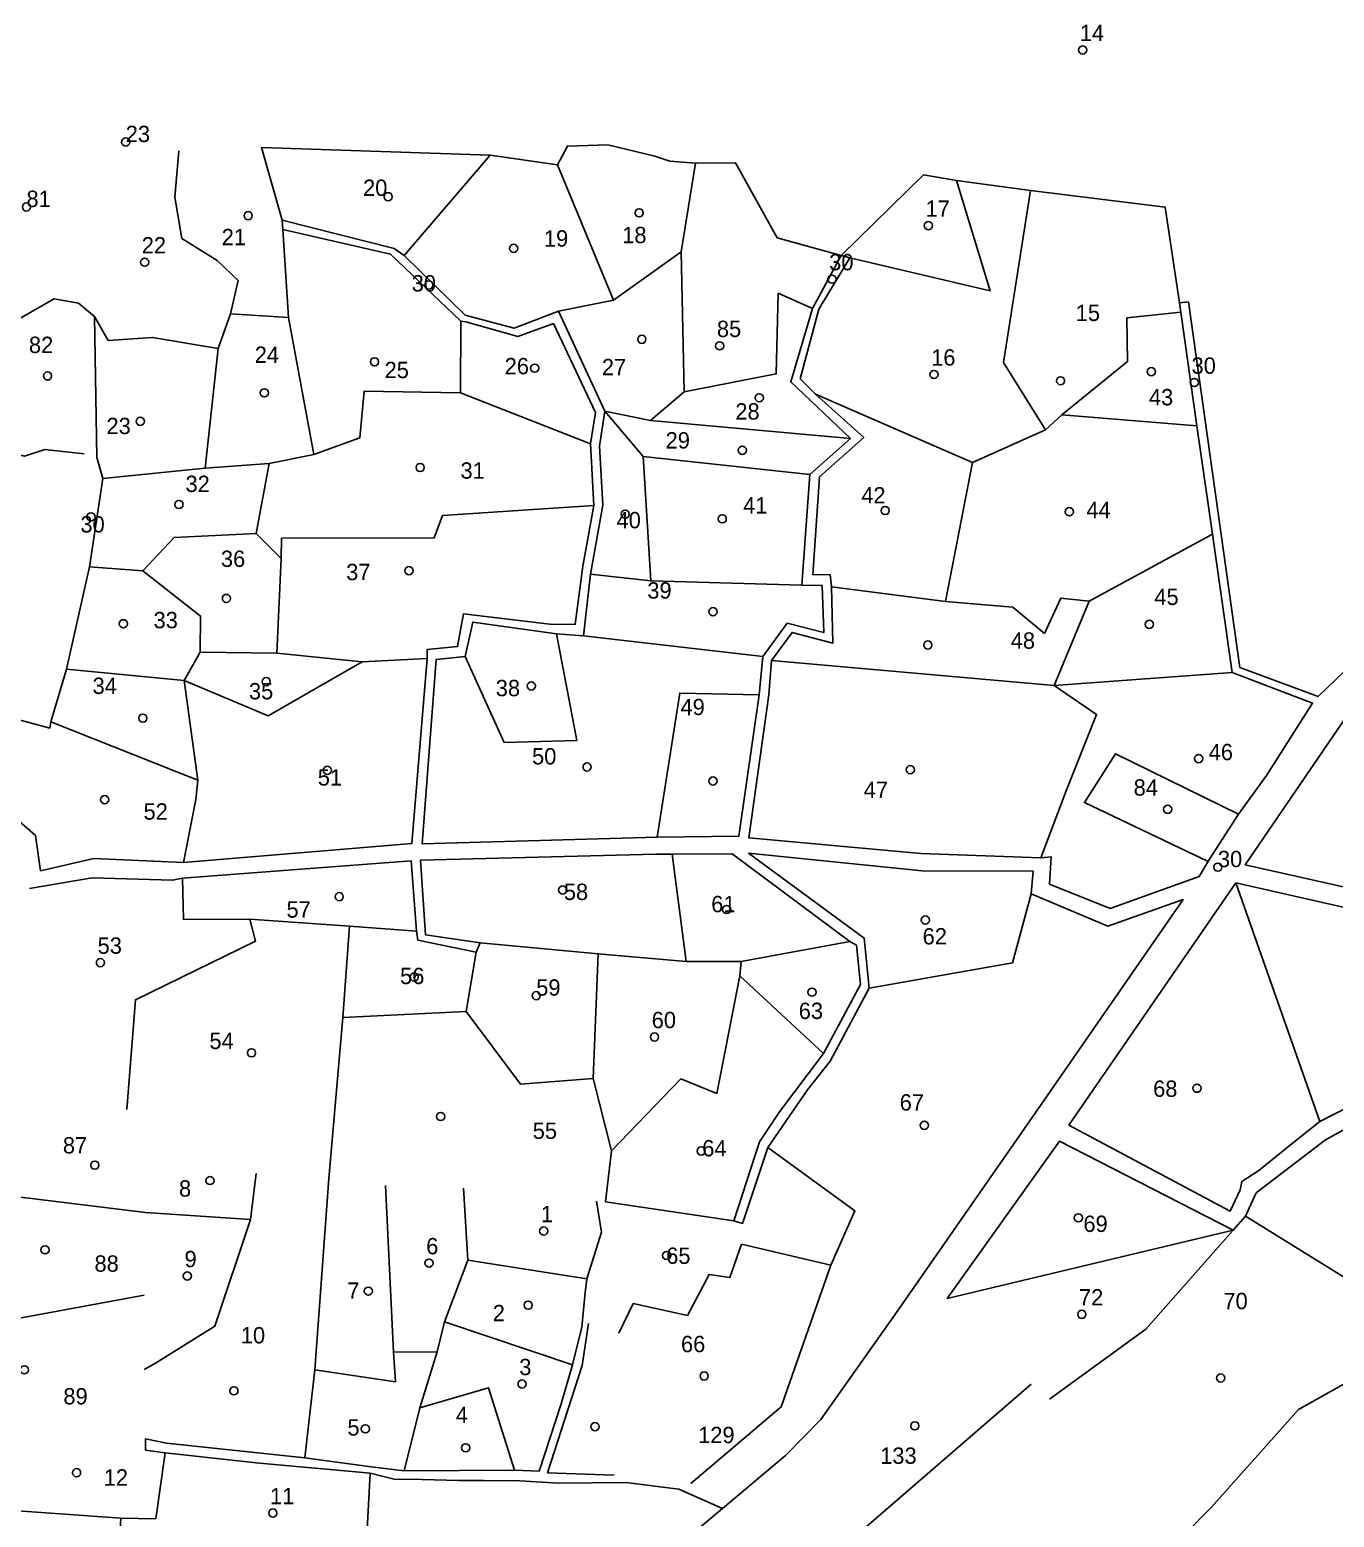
# Model space of a CAD drawing. Extents: x 176571 to 180224, y 250857 to 253450.
# Drawn here: x 179077.4 to 179396.8, y 252107.5 to 252471.4 of the extents above; entities that cross this region are included whole.
import ezdxf
from ezdxf.enums import TextEntityAlignment as Align

# ---------------------------------------------------------------- set-up
doc = ezdxf.new("R2010")
doc.units = 0
for name, color, linetype in [('1602', 240, 'Continuous'), ('1603', 240, 'Continuous'), ('A_POINTS', 252, 'Continuous')]:
    doc.layers.add(name, color=color, linetype=linetype)
doc.styles.add('HEBTXT', font='hebtxt.shx')

# ---------------------------------------------------------------- blocks, each defined once
blk = doc.blocks.new('1603')
at = {"layer": 'A_POINTS'}
blk.add_circle((0, 0), 0.25, dxfattribs=at)
at = {"style": 'HEBTXT'}
blk.add_attdef('PARCEL_NUM', text='', height=2, dxfattribs=at).set_placement((0, 1), align=Align.CENTER)
at = {"style": 'HEBTXT', "flags": 1}
blk.add_attdef('LOT_NUM', text='', height=2, dxfattribs=at).set_placement((0, -2.5), align=Align.CENTER)

msp = doc.modelspace()

# ---------------------------------------------------------------- linework, layer by layer
at = {"layer": '1602'}
for points in [[(179542.45, 252450), (179536.7, 252443.15), (179470.25, 252380.03), (179467.43, 252368.73), (179444.25, 252346.08), (179399.79, 252303.41), (179374.97, 252267.07), (179435.36, 252253.57), (179456.46, 252240.71), (179473.33, 252251.83), (179476.61, 252249.99), (179490.69, 252242.28), (179523.33, 252248.74), (179577.6, 252284.53), (179582.85, 252287.16), (179633.33, 252312.07), (179670.46, 252321.59), (179683.25, 252325.17), (179751.06, 252354.37)], [(179134.21, 252442.65), (179190.17, 252440.77), (179206.61, 252438.38), (179209.04, 252443), (179218.93, 252443.3), (179230.49, 252440.5), (179234.12, 252439.3), (179240.43, 252438.8), (179250.22, 252438.88), (179260.37, 252420.55), (179276.04, 252416.19)], [(179134.21, 252442.65), (179139.21, 252424.83)], [(179134.21, 252442.65), (179139.21, 252424.83)], [(179113.93, 252441.81), (179112.96, 252430.44), (179114.68, 252420.39), (179123.32, 252414.95), (179128.45, 252410.08), (179126.62, 252401.96), (179123.54, 252393.44), (179120.37, 252364.17)], [(179190.17, 252440.77), (179169.13, 252416.22)], [(179206.61, 252438.38), (179220.32, 252405.31)], [(179240.43, 252438.8), (179236.91, 252417.12), (179237.65, 252382.85)], [(179276.04, 252416.19), (179296.24, 252435.96), (179304.25, 252434.59), (179322.39, 252432.12), (179355.39, 252428), (179358.87, 252404.6)], [(179304.25, 252434.59), (179312.5, 252407.53), (179278.16, 252415.67)], [(179322.39, 252432.12), (179315.79, 252390.05), (179326.06, 252373.58)], [(179459.79, 252372.74), (179392.83, 252308.28), (179373.68, 252315.41), (179361.06, 252404.83), (179358.87, 252404.6), (179359.19, 252402.37), (179363.12, 252374.51), (179366.98, 252347.98), (179371.8, 252314.15), (179391.45, 252306.7), (179380.17, 252288.94), (179373.3, 252279.49), (179366.23, 252268.45), (179363.7, 252264.21), (179341.94, 252256.45), (179327.06, 252262.34), (179327.46, 252269.08), (179324.95, 252268.82), (179295.56, 252269.87), (179253.42, 252273.72), (179258.37, 252308.66), (179259, 252317.11), (179264.03, 252323.97), (179273.99, 252321.34), (179273.67, 252335.11), (179273.36, 252338.13), (179269.14, 252338.1), (179270.75, 252362.03), (179281.58, 252371.64), (179269.75, 252382.29), (179265.99, 252386.01), (179270.56, 252403.11), (179278.16, 252415.67), (179276.04, 252416.19), (179269.07, 252403.25), (179263.7, 252385.27), (179278.31, 252371.41), (179268.35, 252362.59), (179266.45, 252335.55), (179271.42, 252335.44), (179271.8, 252323.93), (179262.88, 252326.23), (179256.86, 252318.05), (179255.99, 252308.71), (179251.05, 252274.12), (179231.04, 252273.88), (179173.53, 252272.23), (179176.92, 252317.38), (179183.99, 252318.11), (179185.87, 252326.52), (179206.37, 252323.61), (179213.02, 252323.14), (179214.68, 252338.19), (179217.73, 252355.11), (179216.92, 252369.52), (179218.2, 252378.15), (179206.89, 252402.56), (179196.06, 252398.46), (179184, 252401.64), (179169.13, 252416.22), (179166.61, 252417.93), (179139.21, 252424.83), (179139.4, 252422.6), (179165.71, 252416.57), (179183, 252400.12), (179184.17, 252399.99), (179196.9, 252396.35), (179205.61, 252399.55), (179215.91, 252377.76), (179214.71, 252370.11), (179215.55, 252355.06), (179212.8, 252340.15), (179210.99, 252325.98), (179205.38, 252325.87), (179183.64, 252328.54), (179182.12, 252320.51), (179174.7, 252319.78), (179174.7, 252317.62), (179171, 252272.35), (179115.06, 252267.67), (179093.13, 252268.62), (179080.08, 252265.66), (179078.89, 252274.31), (179073.62, 252278.87)], [(179139.4, 252422.6), (179140.82, 252401.02), (179146.98, 252367.47)], [(179236.91, 252417.12), (179220.32, 252405.31), (179206.89, 252402.56)], [(179269.07, 252403.25), (179260.65, 252406.98), (179260.17, 252387.21), (179237.65, 252382.85), (179229.42, 252375.8), (179218.2, 252378.15)], [(179089.4, 252404.56), (179083.42, 252405.57), (179074.12, 252400.34), (179071.21, 252399.19), (179073.22, 252392.93), (179068.97, 252387.41), (179061.27, 252388.14), (179059.77, 252393.23), (179050, 252396.29)], [(179070.6, 252303.72), (179082.34, 252300.57), (179082.64, 252302.09), (179086.47, 252314.96), (179092.06, 252340.04), (179095.33, 252361.62), (179093.84, 252366.81), (179093.27, 252401.25), (179089.4, 252404.56)], [(179123.54, 252393.44), (179107.52, 252396.18), (179096.65, 252395.41), (179093.27, 252401.25)], [(179183, 252400.12), (179182.89, 252382.58), (179159.29, 252383), (179158.27, 252371.6), (179146.98, 252367.47), (179136.09, 252365.28), (179120.37, 252364.17), (179095.33, 252361.62)], [(179126.62, 252401.96), (179140.82, 252401.02)], [(179359.19, 252402.37), (179346.01, 252400.99), (179346.11, 252390.3), (179330.07, 252377.24), (179326.06, 252373.58), (179308.18, 252365.56), (179269.75, 252382.29)], [(179182.89, 252382.58), (179214.71, 252370.11)], [(179268.35, 252362.59), (179227.63, 252367.01), (179218.2, 252378.15)], [(179330.07, 252377.24), (179363.12, 252374.51)], [(179278.31, 252371.41), (179229.42, 252375.8)], [(179090.73, 252367.64), (179081.17, 252368.75), (179076.15, 252367.07), (179067.25, 252369.38), (179064.26, 252369.25), (179055.73, 252368.56), (179050, 252369.05)], [(179227.63, 252367.01), (179229.5, 252336.63)], [(179138.95, 252342.02), (179132.84, 252348.21), (179136.09, 252365.28)], [(179308.18, 252365.56), (179301.6, 252331.53)], [(179215.55, 252355.06), (179178.51, 252352.55), (179176.42, 252347.1), (179139.1, 252347.01), (179138.95, 252342.02), (179137.91, 252318.93), (179158.85, 252316.77), (179174.7, 252317.62)], [(179132.84, 252348.21), (179112.76, 252347.21), (179105.15, 252339.01), (179092.06, 252340.04)], [(179366.98, 252347.98), (179336.78, 252331.6), (179329.81, 252332.33), (179325.8, 252323.68), (179318.11, 252330.14), (179301.6, 252331.53), (179273.67, 252335.11)], [(179105.15, 252339.01), (179119.27, 252327.96), (179119.2, 252319.15), (179115.28, 252312.23), (179118.6, 252287.82), (179118.07, 252283.09), (179115.06, 252267.67)], [(179266.45, 252335.55), (179229.5, 252336.63), (179214.68, 252338.19)], [(179336.78, 252331.6), (179328.2, 252311), (179338.58, 252303.91), (179331.1, 252285.18), (179324.95, 252268.82)], [(179206.37, 252323.61), (179211.32, 252297.49), (179193.6, 252297.01), (179183.99, 252318.11)], [(179256.86, 252318.05), (179213.02, 252323.14)], [(179137.91, 252318.93), (179119.2, 252319.15)], [(179086.47, 252314.96), (179115.28, 252312.23), (179135.83, 252303.53), (179158.85, 252316.77)], [(179371.8, 252314.15), (179328.2, 252311), (179259, 252317.11)], [(179255.99, 252308.71), (179236.53, 252309.13), (179231.04, 252273.88)], [(179118.6, 252287.82), (179082.64, 252302.09)], [(179365.75, 252267.98), (179335.61, 252282.34), (179343.17, 252294.3), (179373.3, 252279.49)], [(179077.41, 252261.27), (179092.76, 252263.92), (179112.41, 252263.33), (179114.86, 252263.82), (179170.82, 252268.06), (179172.14, 252250.88), (179172.4, 252248.68), (179186.75, 252245.72), (179187.69, 252248), (179174.31, 252250), (179173.1, 252268.23), (179230.68, 252269.75), (179234.7, 252269.75), (179249.41, 252269.81), (179278.18, 252248.36), (179279.85, 252247.43), (179280.78, 252237.78), (179271.71, 252220.9), (179260.95, 252206.65), (179256.07, 252199.29), (179249.79, 252179.97), (179251.91, 252179.37), (179258.15, 252197.93), (179267.86, 252212.06), (179273.37, 252219.08), (179282.9, 252236.9), (179281.65, 252249.16), (179253.41, 252269.93), (179295.89, 252265.61), (179323.04, 252265.52), (179322.56, 252260.02), (179341.32, 252252.06), (179359.77, 252258.61), (179323.53, 252206.33), (179289.75, 252157.83), (179271.05, 252131.4), (179262.47, 252122.53), (179247.02, 252109.59)], [(179234.7, 252269.75), (179238.1, 252243.41)], [(179172.14, 252250.88), (179155.68, 252252.11), (179131.3, 252253.82), (179115.09, 252253.71), (179114.86, 252263.82)], [(179331.81, 252203.43), (179371.27, 252182.34), (179373.71, 252187.6), (179374.12, 252189.57), (179378.31, 252192.3), (179386.89, 252199.2), (179393.24, 252204.26), (179408.57, 252212.11), (179412.01, 252216.44), (179421.8, 252222.5), (179431.4, 252229.1), (179451.86, 252238.4), (179433.47, 252248.94), (179372.7, 252262.66), (179331.81, 252203.43)], [(179372.7, 252262.66), (179393.24, 252204.26)], [(179322.56, 252260.02), (179317.96, 252243.14), (179282.9, 252236.9)], [(179131.3, 252253.82), (179132.73, 252248.4), (179103.32, 252234.07), (179101.25, 252207.22)], [(179155.68, 252252.11), (179154.08, 252229.73), (179150.63, 252190.35)], [(179187.69, 252248), (179216.6, 252245.29), (179238.1, 252243.41), (179251.58, 252243.45), (179278.18, 252248.36)], [(179186.75, 252245.72), (179184.29, 252231.18)], [(179216.6, 252245.29), (179215.35, 252214.83)], [(179251.58, 252243.45), (179251.22, 252239.92), (179245.59, 252211.18), (179236.82, 252214.73), (179219.81, 252197.14)], [(179375.01, 252181.13), (179421.32, 252152.52), (179483.12, 252121.55), (179512.05, 252137.27), (179475.01, 252146.47), (179460.68, 252169.09), (179482.99, 252209.39), (179494.51, 252194.42), (179501.26, 252215.44), (179508.07, 252227.54), (179521.86, 252227.99), (179529.79, 252215.02), (179538.72, 252180.15), (179559.37, 252184.07), (179551.68, 252193.13), (179554.21, 252214.99), (179525.52, 252245.31)], [(179251.22, 252239.92), (179271.71, 252220.9)], [(179154.08, 252229.73), (179184.29, 252231.18), (179197.55, 252213.44), (179215.35, 252214.83), (179219.81, 252197.14), (179218.35, 252184.65)], [(179411.17, 252208.97), (179394.58, 252199.79), (179377.61, 252186.83), (179375.01, 252181.13), (179372.05, 252177.69), (179329.51, 252199.5), (179301.99, 252161.02)], [(179258.15, 252197.93), (179279.41, 252182.4), (179273.51, 252169.12), (179261.41, 252134.45), (179239.26, 252115.75)], [(179132.89, 252191.6), (179131.47, 252180.31), (179122.74, 252154.17), (179108.22, 252145.15), (179105.48, 252143.59)], [(179150.63, 252190.35), (179147.22, 252143.52), (179144.77, 252121.98)], [(179164.5, 252188.6), (179166.49, 252147.83), (179166.98, 252140.62), (179147.22, 252143.52)], [(179183.58, 252187.95), (179184.65, 252170.4), (179178.95, 252155.28), (179177.18, 252147.89), (179172.92, 252134.22), (179169.06, 252118.77)], [(179105.79, 252182.06), (179074.52, 252185.83), (179056.09, 252178.27)], [(179105.82, 252126.66), (179110.91, 252125.57), (179144.77, 252121.98), (179160.98, 252119.82), (179169.06, 252118.77), (179196.12, 252118.99), (179202.12, 252118.7), (179207.54, 252135.19), (179210.33, 252144.76), (179212.55, 252153.98), (179213.4, 252162.42), (179213.79, 252165.82), (179217.37, 252177.2), (179216.16, 252184.8)], [(179249.79, 252179.97), (179218.35, 252184.65)], [(179131.47, 252180.31), (179105.79, 252182.06)], [(179372.05, 252177.69), (179301.99, 252161.02)], [(179372.05, 252177.69), (179350.63, 252153.47), (179327.07, 252136.36)], [(179273.51, 252169.12), (179251.69, 252174.25), (179248.77, 252166.1), (179243.74, 252166.82), (179238.48, 252156.84), (179225.17, 252159.74), (179221.66, 252152.53)], [(179213.79, 252165.82), (179184.65, 252170.4)], [(179105.44, 252161.76), (179054.51, 252152.45), (179050, 252152.98)], [(179210.33, 252144.76), (179178.95, 252155.28)], [(179214.19, 252154.83), (179212.65, 252144.6), (179204.21, 252118.35), (179220.53, 252117.72)], [(179421.32, 252152.52), (179388.02, 252133.79), (179366.71, 252109.93)], [(179177.18, 252147.89), (179166.49, 252147.83)], [(179196.12, 252118.99), (179189.76, 252139.14), (179172.92, 252134.22)], [(179322.6, 252140.01), (179271.86, 252096.18), (179238.43, 252077.01), (179235.41, 252089.95)], [(179233.04, 252097.94), (179247.02, 252109.59), (179236.29, 252114.33), (179223.34, 252115.92), (179206.9, 252115.8), (179197.44, 252116.37), (179188.7, 252116.48), (179182.41, 252116.46), (179173.48, 252116.71), (179166.64, 252116.73), (179160.74, 252118.2), (179132.84, 252120.8), (179110.56, 252123.22), (179105.8, 252123.83), (179105.82, 252126.66)], [(179110.56, 252123.22), (179108.29, 252107.09), (179099.71, 252107.19), (179069.92, 252109.33)], [(179160.74, 252118.2), (179159.44, 252093.6), (179099.1, 252096.48), (179099.71, 252107.19)], [(179315.5, 252058.08), (179366.71, 252109.93)]]:
    msp.add_lwpolyline(points, dxfattribs=at)

# ---------------------------------------------------------------- block references
at = {"layer": '1603'}
ref = msp.add_blockref('1603', (179335.16, 252466.51), dxfattribs=dict(at, xscale=4, yscale=4, zscale=4))
ref.add_attrib('PARCEL_NUM', '14', (179334.46, 252468.66), dxfattribs={"layer": '0', "height": 4, "style": 'HEBTXT'})
ref = msp.add_blockref('1603', (179100.94, 252443.96), dxfattribs=dict(at, xscale=4, yscale=4, zscale=4))
ref.add_attrib('PARCEL_NUM', '23', (179100.94, 252443.96), dxfattribs={"layer": '0', "height": 4, "style": 'HEBTXT'})
ref = msp.add_blockref('1603', (179076.64, 252428.07), dxfattribs=dict(at, xscale=4, yscale=4, zscale=4))
ref.add_attrib('PARCEL_NUM', '81', (179076.64, 252428.07), dxfattribs={"layer": '0', "height": 4, "style": 'HEBTXT'})
ref = msp.add_blockref('1603', (179165.18, 252430.58), dxfattribs=dict(at, xscale=4, yscale=4, zscale=4))
ref.add_attrib('PARCEL_NUM', '20', (179159.03, 252430.78), dxfattribs={"layer": '0', "height": 4, "style": 'HEBTXT'})
ref = msp.add_blockref('1603', (179297.4, 252423.52), dxfattribs=dict(at, xscale=4, yscale=4, zscale=4))
ref.add_attrib('PARCEL_NUM', '17', (179296.71, 252425.68), dxfattribs={"layer": '0', "height": 4, "style": 'HEBTXT'})
ref = msp.add_blockref('1603', (179130.92, 252425.94), dxfattribs=dict(at, xscale=4, yscale=4, zscale=4))
ref.add_attrib('PARCEL_NUM', '21', (179124.43, 252418.71), dxfattribs={"layer": '0', "height": 4, "style": 'HEBTXT'})
ref = msp.add_blockref('1603', (179226.62, 252426.65), dxfattribs=dict(at, xscale=4, yscale=4, zscale=4))
ref.add_attrib('PARCEL_NUM', '18', (179222.47, 252419.22), dxfattribs={"layer": '0', "height": 4, "style": 'HEBTXT'})
ref = msp.add_blockref('1603', (179105.56, 252414.56), dxfattribs=dict(at, xscale=4, yscale=4, zscale=4))
ref.add_attrib('PARCEL_NUM', '22', (179104.86, 252416.71), dxfattribs={"layer": '0', "height": 4, "style": 'HEBTXT'})
ref = msp.add_blockref('1603', (179195.88, 252417.94), dxfattribs=dict(at, xscale=4, yscale=4, zscale=4))
ref.add_attrib('PARCEL_NUM', '19', (179203.3, 252418.38), dxfattribs={"layer": '0', "height": 4, "style": 'HEBTXT'})
ref = msp.add_blockref('1603', (179273.82, 252410.42), dxfattribs=dict(at, xscale=4, yscale=4, zscale=4))
ref.add_attrib('PARCEL_NUM', '30', (179273.13, 252412.58), dxfattribs={"layer": '0', "height": 4, "style": 'HEBTXT'})
ref = msp.add_blockref('1603', (179175.14, 252409), dxfattribs=dict(at, xscale=4, yscale=4, zscale=4))
ref.add_attrib('PARCEL_NUM', '30', (179170.94, 252407.4), dxfattribs={"layer": '0', "height": 4, "style": 'HEBTXT'})
ref = msp.add_blockref('1603', (179329.76, 252385.55), dxfattribs=dict(at, xscale=4, yscale=4, zscale=4))
ref.add_attrib('PARCEL_NUM', '15', (179333.47, 252400.17), dxfattribs={"layer": '0', "height": 4, "style": 'HEBTXT'})
ref = msp.add_blockref('1603', (179246.33, 252394.09), dxfattribs=dict(at, xscale=4, yscale=4, zscale=4))
ref.add_attrib('PARCEL_NUM', '85', (179245.64, 252396.25), dxfattribs={"layer": '0', "height": 4, "style": 'HEBTXT'})
ref = msp.add_blockref('1603', (179081.81, 252386.74), dxfattribs=dict(at, xscale=4, yscale=4, zscale=4))
ref.add_attrib('PARCEL_NUM', '82', (179077.25, 252392.34), dxfattribs={"layer": '0', "height": 4, "style": 'HEBTXT'})
ref = msp.add_blockref('1603', (179227.27, 252395.68), dxfattribs=dict(at, xscale=4, yscale=4, zscale=4))
ref.add_attrib('PARCEL_NUM', '27', (179217.49, 252386.9), dxfattribs={"layer": '0', "height": 4, "style": 'HEBTXT'})
ref = msp.add_blockref('1603', (179134.87, 252382.61), dxfattribs=dict(at, xscale=4, yscale=4, zscale=4))
ref.add_attrib('PARCEL_NUM', '24', (179132.52, 252389.92), dxfattribs={"layer": '0', "height": 4, "style": 'HEBTXT'})
ref = msp.add_blockref('1603', (179298.79, 252387.1), dxfattribs=dict(at, xscale=4, yscale=4, zscale=4))
ref.add_attrib('PARCEL_NUM', '16', (179298.09, 252389.26), dxfattribs={"layer": '0', "height": 4, "style": 'HEBTXT'})
ref = msp.add_blockref('1603', (179161.84, 252390.2), dxfattribs=dict(at, xscale=4, yscale=4, zscale=4))
ref.add_attrib('PARCEL_NUM', '25', (179164.31, 252386.19), dxfattribs={"layer": '0', "height": 4, "style": 'HEBTXT'})
ref = msp.add_blockref('1603', (179201.05, 252388.63), dxfattribs=dict(at, xscale=4, yscale=4, zscale=4))
ref.add_attrib('PARCEL_NUM', '26', (179193.7, 252387.14), dxfattribs={"layer": '0', "height": 4, "style": 'HEBTXT'})
ref = msp.add_blockref('1603', (179351.99, 252387.79), dxfattribs=dict(at, xscale=4, yscale=4, zscale=4))
ref.add_attrib('PARCEL_NUM', '43', (179351.39, 252379.54), dxfattribs={"layer": '0', "height": 4, "style": 'HEBTXT'})
ref = msp.add_blockref('1603', (179362.51, 252385.12), dxfattribs=dict(at, xscale=4, yscale=4, zscale=4))
ref.add_attrib('PARCEL_NUM', '30', (179361.82, 252387.27), dxfattribs={"layer": '0', "height": 4, "style": 'HEBTXT'})
ref = msp.add_blockref('1603', (179256.01, 252381.39), dxfattribs=dict(at, xscale=4, yscale=4, zscale=4))
ref.add_attrib('PARCEL_NUM', '28', (179250.16, 252376.05), dxfattribs={"layer": '0', "height": 4, "style": 'HEBTXT'})
ref = msp.add_blockref('1603', (179104.52, 252375.62), dxfattribs=dict(at, xscale=4, yscale=4, zscale=4))
ref.add_attrib('PARCEL_NUM', '23', (179096.23, 252372.49), dxfattribs={"layer": '0', "height": 4, "style": 'HEBTXT'})
ref = msp.add_blockref('1603', (179251.87, 252368.55), dxfattribs=dict(at, xscale=4, yscale=4, zscale=4))
ref.add_attrib('PARCEL_NUM', '29', (179233.09, 252368.97), dxfattribs={"layer": '0', "height": 4, "style": 'HEBTXT'})
ref = msp.add_blockref('1603', (179173.01, 252364.33), dxfattribs=dict(at, xscale=4, yscale=4, zscale=4))
ref.add_attrib('PARCEL_NUM', '31', (179182.89, 252361.59), dxfattribs={"layer": '0', "height": 4, "style": 'HEBTXT'})
ref = msp.add_blockref('1603', (179113.96, 252355.27), dxfattribs=dict(at, xscale=4, yscale=4, zscale=4))
ref.add_attrib('PARCEL_NUM', '32', (179115.57, 252358.33), dxfattribs={"layer": '0', "height": 4, "style": 'HEBTXT'})
ref = msp.add_blockref('1603', (179286.82, 252353.79), dxfattribs=dict(at, xscale=4, yscale=4, zscale=4))
ref.add_attrib('PARCEL_NUM', '42', (179280.98, 252355.52), dxfattribs={"layer": '0', "height": 4, "style": 'HEBTXT'})
ref = msp.add_blockref('1603', (179246.95, 252351.78), dxfattribs=dict(at, xscale=4, yscale=4, zscale=4))
ref.add_attrib('PARCEL_NUM', '41', (179252.04, 252353.07), dxfattribs={"layer": '0', "height": 4, "style": 'HEBTXT'})
ref = msp.add_blockref('1603', (179331.92, 252353.5), dxfattribs=dict(at, xscale=4, yscale=4, zscale=4))
ref.add_attrib('PARCEL_NUM', '44', (179336.07, 252351.93), dxfattribs={"layer": '0', "height": 4, "style": 'HEBTXT'})
ref = msp.add_blockref('1603', (179092.43, 252352.26), dxfattribs=dict(at, xscale=4, yscale=4, zscale=4))
ref.add_attrib('PARCEL_NUM', '30', (179089.85, 252348.43), dxfattribs={"layer": '0', "height": 4, "style": 'HEBTXT'})
ref = msp.add_blockref('1603', (179223.19, 252352.9), dxfattribs=dict(at, xscale=4, yscale=4, zscale=4))
ref.add_attrib('PARCEL_NUM', '40', (179221.08, 252349.45), dxfattribs={"layer": '0', "height": 4, "style": 'HEBTXT'})
ref = msp.add_blockref('1603', (179125.59, 252332.29), dxfattribs=dict(at, xscale=4, yscale=4, zscale=4))
ref.add_attrib('PARCEL_NUM', '36', (179124.24, 252339.99), dxfattribs={"layer": '0', "height": 4, "style": 'HEBTXT'})
ref = msp.add_blockref('1603', (179170.27, 252339.08), dxfattribs=dict(at, xscale=4, yscale=4, zscale=4))
ref.add_attrib('PARCEL_NUM', '37', (179154.9, 252336.76), dxfattribs={"layer": '0', "height": 4, "style": 'HEBTXT'})
ref = msp.add_blockref('1603', (179244.69, 252329.03), dxfattribs=dict(at, xscale=4, yscale=4, zscale=4))
ref.add_attrib('PARCEL_NUM', '39', (179228.61, 252332.25), dxfattribs={"layer": '0', "height": 4, "style": 'HEBTXT'})
ref = msp.add_blockref('1603', (179351.5, 252325.94), dxfattribs=dict(at, xscale=4, yscale=4, zscale=4))
ref.add_attrib('PARCEL_NUM', '45', (179352.71, 252330.68), dxfattribs={"layer": '0', "height": 4, "style": 'HEBTXT'})
ref = msp.add_blockref('1603', (179100.34, 252326.09), dxfattribs=dict(at, xscale=4, yscale=4, zscale=4))
ref.add_attrib('PARCEL_NUM', '33', (179107.75, 252324.99, 212), dxfattribs={"layer": '0', "height": 4, "style": 'HEBTXT'})
ref = msp.add_blockref('1603', (179297.26, 252320.88), dxfattribs=dict(at, xscale=4, yscale=4, zscale=4))
ref.add_attrib('PARCEL_NUM', '48', (179317.56, 252319.98), dxfattribs={"layer": '0', "height": 4, "style": 'HEBTXT'})
ref = msp.add_blockref('1603', (179105.13, 252303), dxfattribs=dict(at, xscale=4, yscale=4, zscale=4))
ref.add_attrib('PARCEL_NUM', '34', (179092.83, 252308.91), dxfattribs={"layer": '0', "height": 4, "style": 'HEBTXT'})
ref = msp.add_blockref('1603', (179135.32, 252311.92), dxfattribs=dict(at, xscale=4, yscale=4, zscale=4))
ref.add_attrib('PARCEL_NUM', '35', (179131.1, 252307.59), dxfattribs={"layer": '0', "height": 4, "style": 'HEBTXT'})
ref = msp.add_blockref('1603', (179200.23, 252310.88), dxfattribs=dict(at, xscale=4, yscale=4, zscale=4))
ref.add_attrib('PARCEL_NUM', '38', (179191.51, 252308.36), dxfattribs={"layer": '0', "height": 4, "style": 'HEBTXT'})
ref = msp.add_blockref('1603', (179244.68, 252287.63), dxfattribs=dict(at, xscale=4, yscale=4, zscale=4))
ref.add_attrib('PARCEL_NUM', '49', (179236.73, 252303.72), dxfattribs={"layer": '0', "height": 4, "style": 'HEBTXT'})
ref = msp.add_blockref('1603', (179213.87, 252291.05), dxfattribs=dict(at, xscale=4, yscale=4, zscale=4))
ref.add_attrib('PARCEL_NUM', '50', (179200.4, 252291.67), dxfattribs={"layer": '0', "height": 4, "style": 'HEBTXT'})
ref = msp.add_blockref('1603', (179363.56, 252293.1), dxfattribs=dict(at, xscale=4, yscale=4, zscale=4))
ref.add_attrib('PARCEL_NUM', '46', (179366.02, 252292.7), dxfattribs={"layer": '0', "height": 4, "style": 'HEBTXT'})
ref = msp.add_blockref('1603', (179150.3, 252290.21), dxfattribs=dict(at, xscale=4, yscale=4, zscale=4))
ref.add_attrib('PARCEL_NUM', '51', (179147.95, 252286.5), dxfattribs={"layer": '0', "height": 4, "style": 'HEBTXT'})
ref = msp.add_blockref('1603', (179292.97, 252290.38), dxfattribs=dict(at, xscale=4, yscale=4, zscale=4))
ref.add_attrib('PARCEL_NUM', '47', (179281.58, 252283.48), dxfattribs={"layer": '0', "height": 4, "style": 'HEBTXT'})
ref = msp.add_blockref('1603', (179355.99, 252280.69), dxfattribs=dict(at, xscale=4, yscale=4, zscale=4))
ref.add_attrib('PARCEL_NUM', '84', (179347.65, 252284.03), dxfattribs={"layer": '0', "height": 4, "style": 'HEBTXT'})
ref = msp.add_blockref('1603', (179095.77, 252283.06), dxfattribs=dict(at, xscale=4, yscale=4, zscale=4))
ref.add_attrib('PARCEL_NUM', '52', (179105.3, 252278.15), dxfattribs={"layer": '0', "height": 4, "style": 'HEBTXT'})
ref = msp.add_blockref('1603', (179368.27, 252266.52), dxfattribs=dict(at, xscale=4, yscale=4, zscale=4))
ref.add_attrib('PARCEL_NUM', '30', (179368.27, 252266.52), dxfattribs={"layer": '0', "height": 4, "style": 'HEBTXT'})
ref = msp.add_blockref('1603', (179207.91, 252260.95), dxfattribs=dict(at, xscale=4, yscale=4, zscale=4))
ref.add_attrib('PARCEL_NUM', '58', (179208.18, 252258.49), dxfattribs={"layer": '0', "height": 4, "style": 'HEBTXT'})
ref = msp.add_blockref('1603', (179153.2, 252259.31), dxfattribs=dict(at, xscale=4, yscale=4, zscale=4))
ref.add_attrib('PARCEL_NUM', '57', (179140.29, 252254.17), dxfattribs={"layer": '0', "height": 4, "style": 'HEBTXT'})
ref = msp.add_blockref('1603', (179248.05, 252256.17), dxfattribs=dict(at, xscale=4, yscale=4, zscale=4))
ref.add_attrib('PARCEL_NUM', '61', (179244.26, 252255.5), dxfattribs={"layer": '0', "height": 4, "style": 'HEBTXT'})
ref = msp.add_blockref('1603', (179296.67, 252253.58), dxfattribs=dict(at, xscale=4, yscale=4, zscale=4))
ref.add_attrib('PARCEL_NUM', '62', (179296, 252247.61), dxfattribs={"layer": '0', "height": 4, "style": 'HEBTXT'})
ref = msp.add_blockref('1603', (179094.75, 252243.18), dxfattribs=dict(at, xscale=4, yscale=4, zscale=4))
ref.add_attrib('PARCEL_NUM', '53', (179094.06, 252245.34), dxfattribs={"layer": '0', "height": 4, "style": 'HEBTXT'})
ref = msp.add_blockref('1603', (179171.56, 252239.63), dxfattribs=dict(at, xscale=4, yscale=4, zscale=4))
ref.add_attrib('PARCEL_NUM', '56', (179168.09, 252237.91), dxfattribs={"layer": '0', "height": 4, "style": 'HEBTXT'})
ref = msp.add_blockref('1603', (179201.42, 252235.09), dxfattribs=dict(at, xscale=4, yscale=4, zscale=4))
ref.add_attrib('PARCEL_NUM', '59', (179201.42, 252235.09), dxfattribs={"layer": '0', "height": 4, "style": 'HEBTXT'})
ref = msp.add_blockref('1603', (179268.93, 252235.95), dxfattribs=dict(at, xscale=4, yscale=4, zscale=4))
ref.add_attrib('PARCEL_NUM', '63', (179265.67, 252229.37), dxfattribs={"layer": '0', "height": 4, "style": 'HEBTXT'})
ref = msp.add_blockref('1603', (179230.37, 252224.97), dxfattribs=dict(at, xscale=4, yscale=4, zscale=4))
ref.add_attrib('PARCEL_NUM', '60', (179229.68, 252227.13), dxfattribs={"layer": '0', "height": 4, "style": 'HEBTXT'})
ref = msp.add_blockref('1603', (179131.74, 252221.1), dxfattribs=dict(at, xscale=4, yscale=4, zscale=4))
ref.add_attrib('PARCEL_NUM', '54', (179121.43, 252222.02), dxfattribs={"layer": '0', "height": 4, "style": 'HEBTXT'})
ref = msp.add_blockref('1603', (179363.14, 252212.43), dxfattribs=dict(at, xscale=4, yscale=4, zscale=4))
ref.add_attrib('PARCEL_NUM', '68', (179352.42, 252210.32), dxfattribs={"layer": '0', "height": 4, "style": 'HEBTXT'})
ref = msp.add_blockref('1603', (179296.4, 252203.34), dxfattribs=dict(at, xscale=4, yscale=4, zscale=4))
ref.add_attrib('PARCEL_NUM', '67', (179290.39, 252206.97), dxfattribs={"layer": '0', "height": 4, "style": 'HEBTXT'})
ref = msp.add_blockref('1603', (179178.03, 252205.51), dxfattribs=dict(at, xscale=4, yscale=4, zscale=4))
ref.add_attrib('PARCEL_NUM', '55', (179200.56, 252200.03), dxfattribs={"layer": '0', "height": 4, "style": 'HEBTXT'})
ref = msp.add_blockref('1603', (179093.39, 252193.61), dxfattribs=dict(at, xscale=4, yscale=4, zscale=4))
ref.add_attrib('PARCEL_NUM', '87', (179085.55, 252196.47), dxfattribs={"layer": '0', "height": 4, "style": 'HEBTXT'})
ref = msp.add_blockref('1603', (179241.78, 252197.06), dxfattribs=dict(at, xscale=4, yscale=4, zscale=4))
ref.add_attrib('PARCEL_NUM', '64', (179242.06, 252195.76), dxfattribs={"layer": '0', "height": 4, "style": 'HEBTXT'})
ref = msp.add_blockref('1603', (179121.58, 252189.84), dxfattribs=dict(at, xscale=4, yscale=4, zscale=4))
ref.add_attrib('PARCEL_NUM', '8', (179113.98, 252185.91), dxfattribs={"layer": '0', "height": 4, "style": 'HEBTXT'})
ref = msp.add_blockref('1603', (179203.26, 252177.49), dxfattribs=dict(at, xscale=4, yscale=4, zscale=4))
ref.add_attrib('PARCEL_NUM', '1', (179202.57, 252179.65), dxfattribs={"layer": '0', "height": 4, "style": 'HEBTXT'})
ref = msp.add_blockref('1603', (179334.12, 252180.71), dxfattribs=dict(at, xscale=4, yscale=4, zscale=4))
ref.add_attrib('PARCEL_NUM', '69', (179335.35, 252177.26), dxfattribs={"layer": '0', "height": 4, "style": 'HEBTXT'})
ref = msp.add_blockref('1603', (179081.17, 252172.9), dxfattribs=dict(at, xscale=4, yscale=4, zscale=4))
ref.add_attrib('PARCEL_NUM', '88', (179093.29, 252167.53), dxfattribs={"layer": '0', "height": 4, "style": 'HEBTXT'})
ref = msp.add_blockref('1603', (179175.18, 252169.64), dxfattribs=dict(at, xscale=4, yscale=4, zscale=4))
ref.add_attrib('PARCEL_NUM', '6', (179174.49, 252171.79), dxfattribs={"layer": '0', "height": 4, "style": 'HEBTXT'})
ref = msp.add_blockref('1603', (179233.33, 252171.5), dxfattribs=dict(at, xscale=4, yscale=4, zscale=4))
ref.add_attrib('PARCEL_NUM', '65', (179233.24, 252169.45), dxfattribs={"layer": '0', "height": 4, "style": 'HEBTXT'})
ref = msp.add_blockref('1603', (179116.02, 252166.48), dxfattribs=dict(at, xscale=4, yscale=4, zscale=4))
ref.add_attrib('PARCEL_NUM', '9', (179115.33, 252168.64), dxfattribs={"layer": '0', "height": 4, "style": 'HEBTXT'})
ref = msp.add_blockref('1603', (179160.33, 252162.79), dxfattribs=dict(at, xscale=4, yscale=4, zscale=4))
ref.add_attrib('PARCEL_NUM', '7', (179155.18, 252160.9), dxfattribs={"layer": '0', "height": 4, "style": 'HEBTXT'})
ref = msp.add_blockref('1603', (179334.96, 252157.12), dxfattribs=dict(at, xscale=4, yscale=4, zscale=4))
ref.add_attrib('PARCEL_NUM', '72', (179334.27, 252159.27), dxfattribs={"layer": '0', "height": 4, "style": 'HEBTXT'})
ref = msp.add_blockref('1603', (179368.97, 252141.52), dxfattribs=dict(at, xscale=4, yscale=4, zscale=4))
ref.add_attrib('PARCEL_NUM', '70', (179369.62, 252158.36), dxfattribs={"layer": '0', "height": 4, "style": 'HEBTXT'})
ref = msp.add_blockref('1603', (179199.45, 252159.34), dxfattribs=dict(at, xscale=4, yscale=4, zscale=4))
ref.add_attrib('PARCEL_NUM', '2', (179190.78, 252155.41), dxfattribs={"layer": '0', "height": 4, "style": 'HEBTXT'})
ref = msp.add_blockref('1603', (179127.42, 252138.39), dxfattribs=dict(at, xscale=4, yscale=4, zscale=4))
ref.add_attrib('PARCEL_NUM', '10', (179129.11, 252149.99), dxfattribs={"layer": '0', "height": 4, "style": 'HEBTXT'})
ref = msp.add_blockref('1603', (179242.53, 252142.01), dxfattribs=dict(at, xscale=4, yscale=4, zscale=4))
ref.add_attrib('PARCEL_NUM', '66', (179236.85, 252147.84), dxfattribs={"layer": '0', "height": 4, "style": 'HEBTXT'})
ref = msp.add_blockref('1603', (179076.11, 252143.52), dxfattribs=dict(at, xscale=4, yscale=4, zscale=4))
ref.add_attrib('PARCEL_NUM', '89', (179085.68, 252135.06), dxfattribs={"layer": '0', "height": 4, "style": 'HEBTXT'})
ref = msp.add_blockref('1603', (179197.96, 252140.07), dxfattribs=dict(at, xscale=4, yscale=4, zscale=4))
ref.add_attrib('PARCEL_NUM', '3', (179197.26, 252142.22), dxfattribs={"layer": '0', "height": 4, "style": 'HEBTXT'})
ref = msp.add_blockref('1603', (179184.14, 252124.44), dxfattribs=dict(at, xscale=4, yscale=4, zscale=4))
ref.add_attrib('PARCEL_NUM', '4', (179181.72, 252130.48), dxfattribs={"layer": '0', "height": 4, "style": 'HEBTXT'})
ref = msp.add_blockref('1603', (179159.61, 252129.08), dxfattribs=dict(at, xscale=4, yscale=4, zscale=4))
ref.add_attrib('PARCEL_NUM', '5', (179155.21, 252127.45), dxfattribs={"layer": '0', "height": 4, "style": 'HEBTXT'})
ref = msp.add_blockref('1603', (179215.8, 252129.62), dxfattribs=dict(at, xscale=4, yscale=4, zscale=4))
ref.add_attrib('PARCEL_NUM', '129', (179241.05, 252125.58), dxfattribs={"layer": '0', "height": 4, "style": 'HEBTXT'})
ref = msp.add_blockref('1603', (179294.08, 252129.81), dxfattribs=dict(at, xscale=4, yscale=4, zscale=4))
ref.add_attrib('PARCEL_NUM', '133', (179285.61, 252120.52), dxfattribs={"layer": '0', "height": 4, "style": 'HEBTXT'})
ref = msp.add_blockref('1603', (179088.91, 252118.34), dxfattribs=dict(at, xscale=4, yscale=4, zscale=4))
ref.add_attrib('PARCEL_NUM', '12', (179095.56, 252115.19), dxfattribs={"layer": '0', "height": 4, "style": 'HEBTXT'})
ref = msp.add_blockref('1603', (179136.95, 252108.47), dxfattribs=dict(at, xscale=4, yscale=4, zscale=4))
ref.add_attrib('PARCEL_NUM', '11', (179136.26, 252110.63), dxfattribs={"layer": '0', "height": 4, "style": 'HEBTXT'})

doc.saveas('drawing.dxf')
